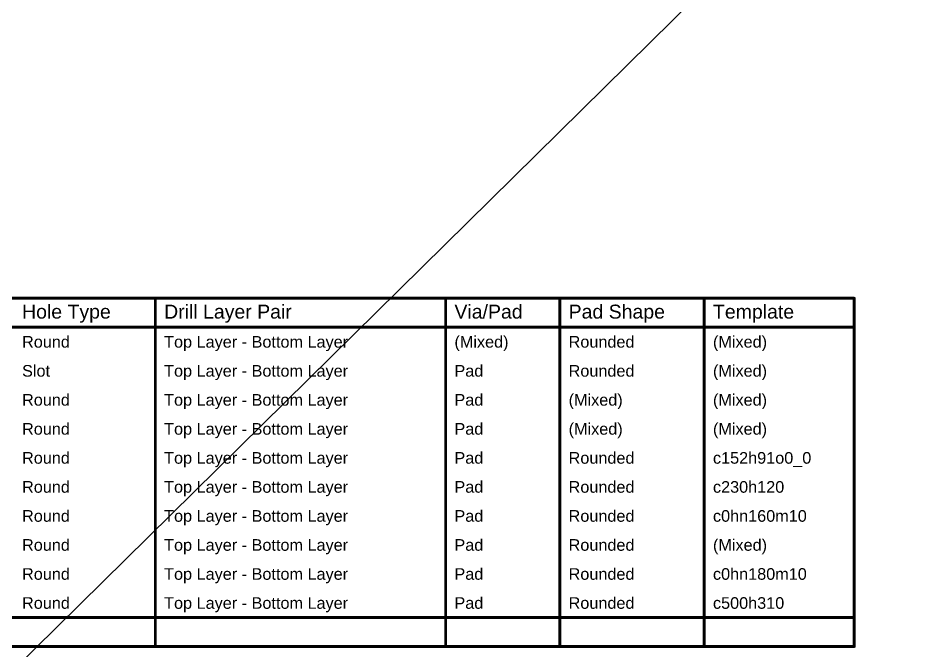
# Model space of a CAD drawing. Header units: inches. Extents: x -12 to 5357, y -8 to 5291.
# Drawn here: x 66.4 to 185.9, y 74.9 to 157.9 of the extents above; entities that cross this region are included whole.
import ezdxf

# ---------------------------------------------------------------- set-up
doc = ezdxf.new("R2010")
doc.units = ezdxf.units.IN
doc.layers.add('Drill Drawing', color=1, linetype='Continuous')
doc.layers.add('Top Solder', color=216, linetype='Continuous')
doc.styles.add('Arial', font='', dxfattribs={"height": 0.2})
doc.styles.get('Arial').set_extended_font_data('Arial')

# ---------------------------------------------------------------- blocks, each defined once
blk = doc.blocks.new('14_VSON__4_3__20')
at = {"layer": 'Top Solder'}
blk.add_line((-0.87, -2.28), (-5350.82, -5279.07), dxfattribs=at)

msp = doc.modelspace()

# ---------------------------------------------------------------- linework, layer by layer
at = {"layer": 'Drill Drawing'}
for points in [[(-4.98, 121.16, 0.381, 0.381, 0), (176.12, 121.16, 0.381, 0.381, 0)], [(84.42, 75.44, 0.381, 0.381, 0), (84.42, 121.16, 0.381, 0.381, 0)], [(122.51, 75.44, 0.381, 0.381, 0), (122.51, 121.16, 0.381, 0.381, 0)], [(137.5, 75.44, 0.381, 0.381, 0), (137.5, 121.16, 0.381, 0.381, 0)], [(156.44, 75.44, 0.381, 0.381, 0), (156.44, 121.16, 0.381, 0.381, 0)], [(176.12, 75.44, 0.381, 0.381, 0), (176.12, 121.16, 0.381, 0.381, 0)], [(-4.98, 117.35, 0.381, 0.381, 0), (176.12, 117.35, 0.381, 0.381, 0)], [(-4.98, 79.25, 0.381, 0.381, 0), (176.12, 79.25, 0.381, 0.381, 0)], [(-4.98, 75.44, 0.381, 0.381, 0), (176.12, 75.44, 0.381, 0.381, 0)]]:
    msp.add_lwpolyline(points, format="xyseb", dxfattribs=at)
for points in [[(84.33, 121.16, 0.191, 0.191, 1), (84.52, 121.16, 0.191, 0.191, 1)], [(122.42, 121.16, 0.191, 0.191, 1), (122.61, 121.16, 0.191, 0.191, 1)], [(137.4, 121.16, 0.191, 0.191, 1), (137.59, 121.16, 0.191, 0.191, 1)], [(156.34, 121.16, 0.191, 0.191, 1), (156.53, 121.16, 0.191, 0.191, 1)], [(176.02, 121.16, 0.191, 0.191, 1), (176.21, 121.16, 0.191, 0.191, 1)], [(176.02, 121.16, 0.191, 0.191, 1), (176.21, 121.16, 0.191, 0.191, 1)], [(176.02, 117.35, 0.191, 0.191, 1), (176.21, 117.35, 0.191, 0.191, 1)], [(176.02, 79.25, 0.191, 0.191, 1), (176.21, 79.25, 0.191, 0.191, 1)], [(84.33, 75.44, 0.191, 0.191, 1), (84.52, 75.44, 0.191, 0.191, 1)], [(122.42, 75.44, 0.191, 0.191, 1), (122.61, 75.44, 0.191, 0.191, 1)], [(137.4, 75.44, 0.191, 0.191, 1), (137.59, 75.44, 0.191, 0.191, 1)], [(156.34, 75.44, 0.191, 0.191, 1), (156.53, 75.44, 0.191, 0.191, 1)], [(176.02, 75.44, 0.191, 0.191, 1), (176.21, 75.44, 0.191, 0.191, 1)], [(176.02, 75.44, 0.191, 0.191, 1), (176.21, 75.44, 0.191, 0.191, 1)]]:
    msp.add_lwpolyline(points, format="xyseb", close=True, dxfattribs=at)

# ---------------------------------------------------------------- block references
at = {"rotation": 180}
msp.add_blockref('14_VSON__4_3__20', (6.4, 12.37), dxfattribs=at)

# ---------------------------------------------------------------- texts
at = {"layer": 'Drill Drawing', "style": 'Arial'}
for s, height, p in [('Hole Type', 1.829, (66.93, 118.49)), ('Drill Layer Pair', 1.8288, (85.57, 118.49)), ('Via/Pad', 1.829, (123.66, 118.49)), ('Pad Shape', 1.829, (138.64, 118.49)), ('Template', 1.829, (157.58, 118.49)), ('Round', 1.524, (66.93, 114.68)), ('Top Layer - Bottom Layer', 1.524, (85.57, 114.68)), ('(Mixed)', 1.524, (123.66, 114.68)), ('Rounded', 1.524, (138.64, 114.68)), ('(Mixed)', 1.524, (157.58, 114.68)), ('Slot', 1.524, (66.93, 110.87)), ('Top Layer - Bottom Layer', 1.524, (85.57, 110.87)), ('Pad', 1.524, (123.66, 110.87)), ('Rounded', 1.524, (138.64, 110.87)), ('(Mixed)', 1.524, (157.58, 110.87)), ('Round', 1.524, (66.93, 107.06)), ('Top Layer - Bottom Layer', 1.524, (85.57, 107.06)), ('Pad', 1.524, (123.66, 107.06)), ('(Mixed)', 1.524, (138.64, 107.06)), ('(Mixed)', 1.524, (157.58, 107.06)), ('Round', 1.524, (66.93, 103.25)), ('Top Layer - Bottom Layer', 1.524, (85.57, 103.25)), ('Pad', 1.524, (123.66, 103.25)), ('(Mixed)', 1.524, (138.64, 103.25)), ('(Mixed)', 1.524, (157.58, 103.25)), ('Round', 1.524, (66.93, 99.44)), ('Top Layer - Bottom Layer', 1.524, (85.57, 99.44)), ('Pad', 1.524, (123.66, 99.44)), ('Rounded', 1.524, (138.64, 99.44)), ('c152h91o0_0', 1.524, (157.58, 99.44)), ('Round', 1.524, (66.93, 95.63)), ('Top Layer - Bottom Layer', 1.524, (85.57, 95.63)), ('Pad', 1.524, (123.66, 95.63)), ('Rounded', 1.524, (138.64, 95.63)), ('c230h120', 1.524, (157.58, 95.63)), ('Round', 1.524, (66.93, 91.82)), ('Top Layer - Bottom Layer', 1.524, (85.57, 91.82)), ('Pad', 1.524, (123.66, 91.82)), ('Rounded', 1.524, (138.64, 91.82)), ('c0hn160m10', 1.524, (157.58, 91.82)), ('Round', 1.524, (66.93, 88.01)), ('Pad', 1.524, (123.66, 88.01)), ('Rounded', 1.524, (138.64, 88.01)), ('(Mixed)', 1.524, (157.58, 88.01)), ('Top Layer - Bottom Layer', 1.524, (85.57, 88.01)), ('Round', 1.524, (66.93, 84.2)), ('Top Layer - Bottom Layer', 1.524, (85.57, 84.2)), ('Pad', 1.524, (123.66, 84.2)), ('Rounded', 1.524, (138.64, 84.2)), ('c0hn180m10', 1.524, (157.58, 84.2)), ('Round', 1.524, (66.93, 80.39)), ('Top Layer - Bottom Layer', 1.524, (85.57, 80.39)), ('Pad', 1.524, (123.66, 80.39)), ('Rounded', 1.524, (138.64, 80.39)), ('c500h310', 1.524, (157.58, 80.39))]:
    msp.add_text(s, height=height, dxfattribs=at).set_placement(p)

doc.saveas('drawing.dxf')
